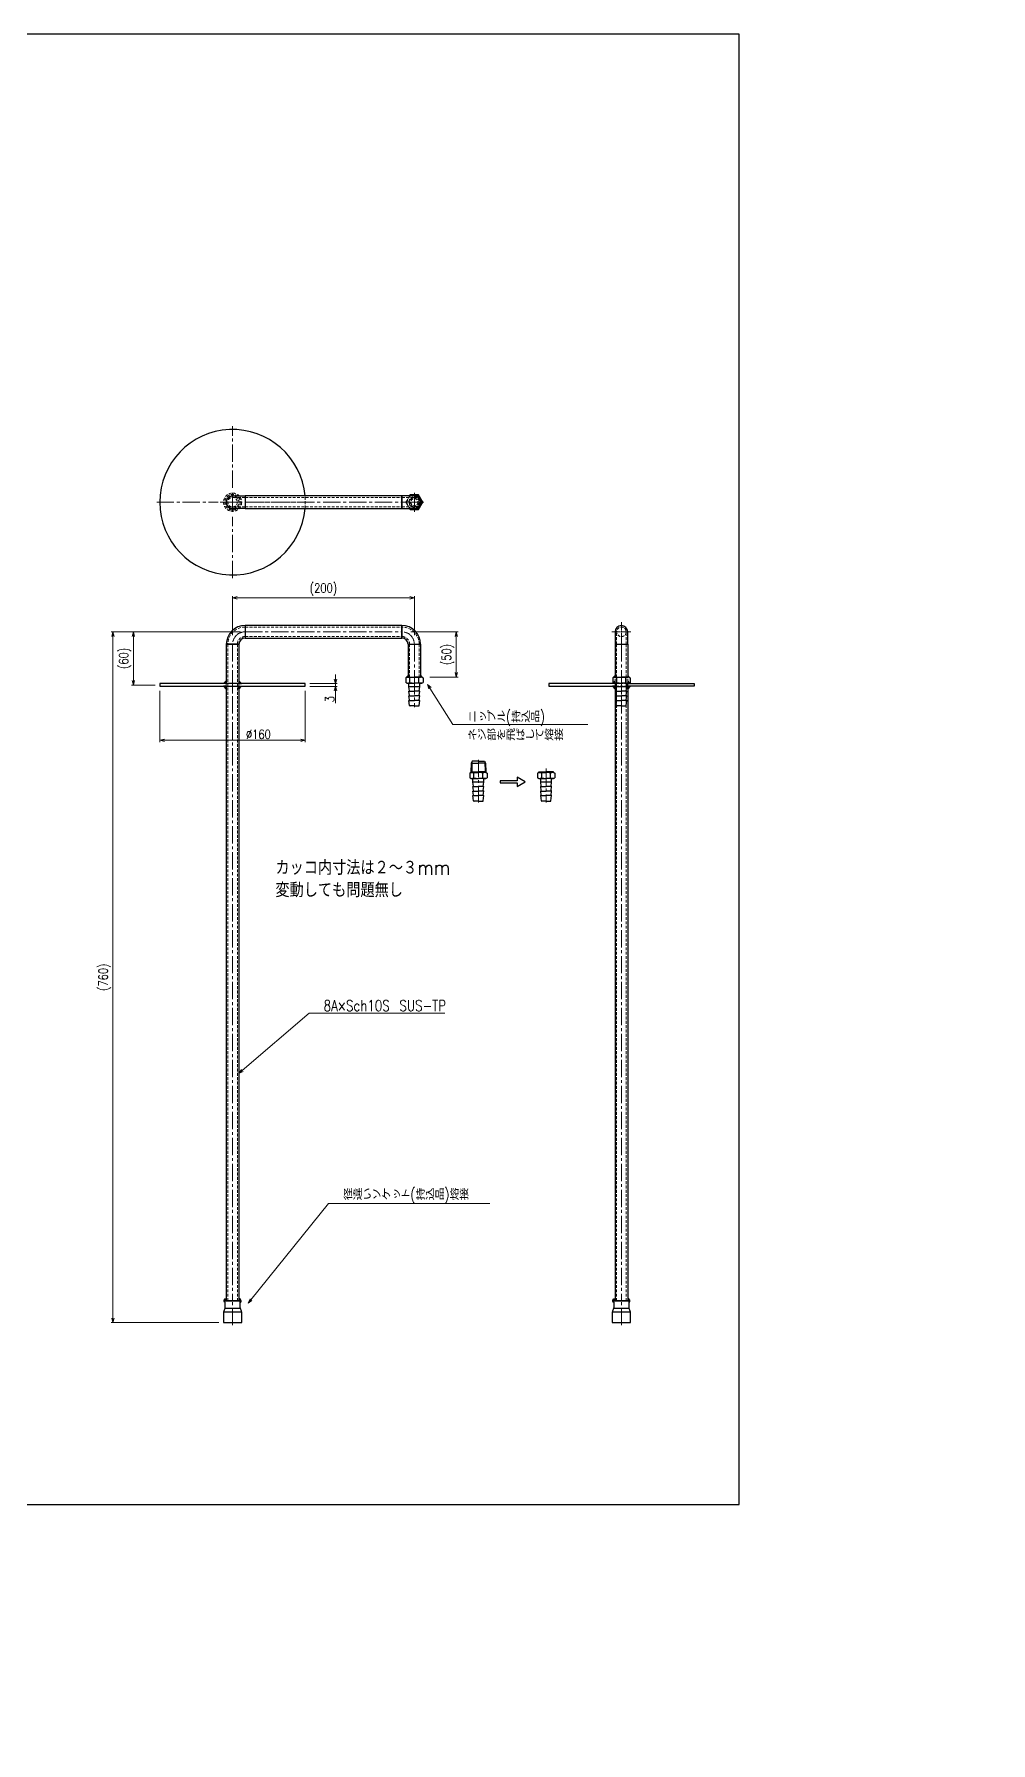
# Model space of a CAD drawing. Header units: millimetres. Extents: x 0 to 70370, y 0 to 11543.
# Drawn here: x 16986 to 18038, y 2203 to 4083 of the extents above; entities that cross this region are included whole.
import ezdxf
from ezdxf import colors
from ezdxf.entities.mleader import LeaderData, LeaderLine
from ezdxf.enums import TextEntityAlignment as Align
from ezdxf.math import Vec2, Vec3

# ---------------------------------------------------------------- set-up
doc = ezdxf.new("R2010")
doc.units = ezdxf.units.MM
doc.linetypes.add('CENTER2', pattern=[28.575, 19.05, -3.175, 3.175, -3.175])
doc.linetypes.add('HIDDEN2', pattern=[4.7625, 3.175, -1.5875])
for name, color, linetype, lineweight in [('01_外形線', 7, 'Continuous', 25), ('03_かくれ線', 6, 'HIDDEN2', 13), ('04_中心線', 1, 'CENTER2', 9), ('06_文字', 7, 'Continuous', 13), ('07_寸法線', 3, 'Continuous', 9)]:
    doc.layers.add(name, color=color, linetype=linetype, lineweight=lineweight)
doc.styles.add('KSS_TXT', font='txt.shx', dxfattribs={"bigfont": 'extfont2.shx'})
doc.styles.get("Standard").update_dxf_attribs({"font": 'arial.ttf'})
doc.styles.add('寸法用', font='simplex.shx', dxfattribs={"width": 0.8, "bigfont": '@extfont2.shx'})
doc.dimstyles.new('機械製図用', dxfattribs={"dimtxt": 3.5, "dimasz": 3.5, "dimexe": 2, "dimexo": 0, "dimgap": 1.2, "dimtad": 1, "dimdsep": 46, "dimtxsty": '寸法用', "dimblk": 'OPEN30', "dimcen": 0, "dimclrd": 256, "dimclre": 256, "dimclrt": 7, "dimazin": 2, "dimtm": 1e-09, "dimtfac": 0.75, "dimtmove": 0, "dimatfit": 3, "dimldrblk": 'OPEN30', "dimfxl": 1, "dimlwd": -1, "dimlwe": -1, "dimarcsym": 0})

# ---------------------------------------------------------------- blocks, each defined once
blk = doc.blocks.new('*U2155')
at = {"layer": '04_中心線', "color": 0, "linetype": 'CENTER2', "transparency": 16777216}
for p, q in [((-13.8, 0), (-1.38, 0)), ((0, 1.38), (0, 10.4)), ((1.38, 0), (10.4, 0)), ((0, -10.4), (0, -1.38))]:
    blk.add_line(p, q, dxfattribs=at)
at = {"layer": '04_中心線', "color": 0, "linetype": 'Continuous', "transparency": 16777216}
for p, q in [((-0.69, 0), (0.69, 0)), ((0, -0.69), (0, 0.69))]:
    blk.add_line(p, q, dxfattribs=at)
blk = doc.blocks.new('*U2156')
at = {"layer": '04_中心線', "color": 0, "linetype": 'CENTER2', "transparency": 16777216}
for p, q in [((-10.4, 0), (-1.38, 0)), ((0, 1.38), (0, 10.4)), ((1.38, 0), (13.8, 0)), ((0, -10.4), (0, -1.38))]:
    blk.add_line(p, q, dxfattribs=at)
at = {"layer": '04_中心線', "color": 0, "linetype": 'Continuous', "transparency": 16777216}
for p, q in [((-0.69, 0), (0.69, 0)), ((0, -0.69), (0, 0.69))]:
    blk.add_line(p, q, dxfattribs=at)
blk = doc.blocks.new('*U2157')
at = {"layer": '04_中心線', "color": 0, "linetype": 'CENTER2', "transparency": 16777216}
for p, q in [((-13.8, 0), (-1.38, 0)), ((0, 1.38), (0, 10.4)), ((1.38, 0), (10.4, 0)), ((0, -10.4), (0, -1.38))]:
    blk.add_line(p, q, dxfattribs=at)
at = {"layer": '04_中心線', "color": 0, "linetype": 'Continuous', "transparency": 16777216}
for p, q in [((-0.69, 0), (0.69, 0)), ((0, -0.69), (0, 0.69))]:
    blk.add_line(p, q, dxfattribs=at)
blk = doc.blocks.new('_Open30')
at = {"color": 0, "linetype": 'ByBlock', "lineweight": -2}
for p, q in [((-1, 0.27), (0, 0)), ((0, 0), (-1, -0.27)), ((0, 0), (-1, 0))]:
    blk.add_line(p, q, dxfattribs=at)
blk = doc.blocks.new('*D2159')
at = {"layer": '07_寸法線', "transparency": 16777216}
for p, q in [((17213, 3425.3), (17070.6, 3425.3)), ((17072.6, 3420.3), (17072.6, 2670.3)), ((17189.2, 2665.3), (17070.6, 2665.3))]:
    blk.add_line(p, q, dxfattribs=at)
at = {"layer": 'Defpoints', "color": 0, "transparency": 16777216}
for p in [(17218, 3425.3), (17072.6, 2665.3), (17194.2, 2665.3)]:
    blk.add_point(p, dxfattribs=at)
at = {"layer": '07_寸法線', "transparency": 16777216, "xscale": 5, "yscale": 5, "zscale": 5}
for p, rotation in [((17072.6, 3425.3), 90), ((17072.6, 2665.3), 270)]:
    blk.add_blockref('_Open30', p, dxfattribs=dict(at, rotation=rotation))
at = {"layer": '07_寸法線', "color": 7, "transparency": 16777216, "insert": (17063.5, 3045.3), "char_height": 10, "attachment_point": 5, "rotation": 90, "style": '寸法用'}
blk.add_mtext('(760)', dxfattribs=at)
blk = doc.blocks.new('*D2160')
at = {"layer": '07_寸法線', "transparency": 16777216}
for p, q in [((17204.2, 3421.5), (17204.2, 3464.7)), ((17399.2, 3462.7), (17209.2, 3462.7)), ((17404.2, 3421.5), (17404.2, 3464.7))]:
    blk.add_line(p, q, dxfattribs=at)
at = {"layer": 'Defpoints', "color": 0, "transparency": 16777216}
for p in [(17204.2, 3462.7), (17204.2, 3411.5), (17404.2, 3411.5)]:
    blk.add_point(p, dxfattribs=at)
at = {"layer": '07_寸法線', "transparency": 16777216, "xscale": 5, "yscale": 5, "zscale": 5, "rotation": 180}
blk.add_blockref('_Open30', (17204.2, 3462.7), dxfattribs=at)
at = {"layer": '07_寸法線', "transparency": 16777216, "xscale": 5, "yscale": 5, "zscale": 5}
blk.add_blockref('_Open30', (17404.2, 3462.7), dxfattribs=at)
at = {"layer": '07_寸法線', "color": 7, "transparency": 16777216, "insert": (17304.2, 3471.8), "char_height": 10, "attachment_point": 5, "style": '寸法用'}
blk.add_mtext('(200)', dxfattribs=at)
blk = doc.blocks.new('*D2161')
at = {"layer": '07_寸法線', "transparency": 16777216}
for p, q in [((17400.4, 3425.3), (17452.3, 3425.3)), ((17450.3, 3420.3), (17450.3, 3380.4)), ((17421.1, 3375.4), (17452.3, 3375.4))]:
    blk.add_line(p, q, dxfattribs=at)
at = {"layer": 'Defpoints', "color": 0, "transparency": 16777216}
for p in [(17390.4, 3425.3), (17411.1, 3375.4), (17450.3, 3375.4)]:
    blk.add_point(p, dxfattribs=at)
at = {"layer": '07_寸法線', "transparency": 16777216, "xscale": 5, "yscale": 5, "zscale": 5}
for p, rotation in [((17450.3, 3425.3), 90), ((17450.3, 3375.4), 270)]:
    blk.add_blockref('_Open30', p, dxfattribs=dict(at, rotation=rotation))
at = {"layer": '07_寸法線', "color": 7, "transparency": 16777216, "insert": (17441.2, 3400.3), "char_height": 10, "attachment_point": 5, "rotation": 90, "style": '寸法用'}
blk.add_mtext('(50)', dxfattribs=at)
blk = doc.blocks.new('*D2162')
at = {"layer": '07_寸法線', "transparency": 16777216}
for p, q in [((17199.2, 3425.3), (17093.1, 3425.3)), ((17095.1, 3420.3), (17095.1, 3371.8)), ((17119.2, 3366.8), (17093.1, 3366.8))]:
    blk.add_line(p, q, dxfattribs=at)
at = {"layer": 'Defpoints', "color": 0, "transparency": 16777216}
for p in [(17204.2, 3425.3), (17095.1, 3366.8), (17124.2, 3366.8)]:
    blk.add_point(p, dxfattribs=at)
at = {"layer": '07_寸法線', "transparency": 16777216, "xscale": 5, "yscale": 5, "zscale": 5}
for p, rotation in [((17095.1, 3425.3), 90), ((17095.1, 3366.8), 270)]:
    blk.add_blockref('_Open30', p, dxfattribs=dict(at, rotation=rotation))
at = {"layer": '07_寸法線', "color": 7, "transparency": 16777216, "insert": (17086, 3396.1), "char_height": 10, "attachment_point": 5, "rotation": 90, "style": '寸法用'}
blk.add_mtext('(60)', dxfattribs=at)
blk = doc.blocks.new('*U2158')
at = {"layer": '04_中心線', "color": 0, "linetype": 'CENTER2', "transparency": 16777216}
for p, q in [((0, 16), (0, 83.5)), ((-83.5, 0), (-16, 0)), ((16, 0), (83.5, 0)), ((0, -83.5), (0, -16))]:
    blk.add_line(p, q, dxfattribs=at)
at = {"layer": '04_中心線', "color": 0, "linetype": 'Continuous', "transparency": 16777216}
for p, q in [((-8, 0), (8, 0)), ((0, -8), (0, 8))]:
    blk.add_line(p, q, dxfattribs=at)
blk = doc.blocks.new('*D2163')
at = {"layer": '07_寸法線', "transparency": 16777216}
for p, q in [((17124.2, 3360.3), (17124.2, 3304)), ((17284.2, 3360.3), (17284.2, 3304)), ((17279.2, 3306), (17129.2, 3306))]:
    blk.add_line(p, q, dxfattribs=at)
at = {"layer": 'Defpoints', "color": 0, "transparency": 16777216}
for p in [(17124.2, 3365.3), (17284.2, 3365.3), (17124.2, 3306)]:
    blk.add_point(p, dxfattribs=at)
at = {"layer": '07_寸法線', "transparency": 16777216, "xscale": 5, "yscale": 5, "zscale": 5, "rotation": 180}
blk.add_blockref('_Open30', (17124.2, 3306), dxfattribs=at)
at = {"layer": '07_寸法線', "transparency": 16777216, "xscale": 5, "yscale": 5, "zscale": 5}
blk.add_blockref('_Open30', (17284.2, 3306), dxfattribs=at)
at = {"layer": '07_寸法線', "color": 7, "transparency": 16777216, "insert": (17232.6, 3312.5), "char_height": 10, "attachment_point": 5, "style": '寸法用'}
blk.add_mtext('%%C160', dxfattribs=at)
blk = doc.blocks.new('*D2164')
at = {"layer": '07_寸法線', "transparency": 16777216}
for p, q in [((17289.2, 3368.3), (17319.4, 3368.3)), ((17289.2, 3365.3), (17319.4, 3365.3)), ((17317.4, 3373.3), (17317.4, 3378.3)), ((17317.4, 3368.3), (17317.4, 3365.3)), ((17317.4, 3360.3), (17317.4, 3347))]:
    blk.add_line(p, q, dxfattribs=at)
at = {"layer": 'Defpoints', "color": 0, "transparency": 16777216}
for p in [(17284.2, 3368.3), (17284.2, 3365.3), (17317.4, 3365.3)]:
    blk.add_point(p, dxfattribs=at)
at = {"layer": '07_寸法線', "transparency": 16777216, "xscale": 5, "yscale": 5, "zscale": 5}
for p, rotation in [((17317.4, 3368.3), 270), ((17317.4, 3365.3), 90)]:
    blk.add_blockref('_Open30', p, dxfattribs=dict(at, rotation=rotation))
at = {"layer": '07_寸法線', "color": 7, "transparency": 16777216, "insert": (17310.9, 3351.2), "char_height": 10, "attachment_point": 5, "rotation": 90, "style": '寸法用'}
blk.add_mtext('3', dxfattribs=at)
blk = doc.blocks.new('AM_BALLOON1')
at = {"transparency": 16777216}
blk.add_circle((0, 0), 5, dxfattribs=at)
blk.add_attdef('B_NUMBER', text='', height=3, dxfattribs=at).set_placement((0, 0), align=Align.MIDDLE_CENTER)
blk = doc.blocks.new('_OPEN')
at = {"color": 0, "linetype": 'ByBlock'}
for p, q in [((-1, 0.17), (0, 0)), ((0, 0), (-1, -0.17)), ((0, 0), (-1, 0))]:
    blk.add_line(p, q, dxfattribs=at)

msp = doc.modelspace()

# ---------------------------------------------------------------- hatches: boundary and pattern name
at = {"layer": '01_外形線'}
h = msp.add_hatch(color=256, dxfattribs=at)
h.dxf.hatch_style = 1
h.paths.add_polyline_path([(17194.305, 3368.35), (17197.305, 3368.35), (17197.305, 3371.35)])
h = msp.add_hatch(color=256, dxfattribs=at)
h.dxf.hatch_style = 1
h.paths.add_polyline_path([(17197.305, 3362.35), (17197.305, 3365.35), (17194.305, 3365.35)])
h = msp.add_hatch(color=256, dxfattribs=at)
h.dxf.hatch_style = 1
h.paths.add_polyline_path([(17211.105, 3371.35), (17211.105, 3368.35), (17214.105, 3368.35)])
h = msp.add_hatch(color=256, dxfattribs=at)
h.dxf.hatch_style = 1
h.paths.add_polyline_path([(17214.105, 3365.35), (17211.105, 3365.35), (17211.105, 3362.35)])
h = msp.add_hatch(color=256, dxfattribs=at)
h.dxf.hatch_style = 1
h.paths.add_polyline_path([(17397.305, 3375.35), (17396.981, 3375.35, 0.00790791), (17396.853, 3375.35), (17395.955, 3375.35), (17394.887, 3374.734, -0.28815898), (17397.305, 3377.842)])
h = msp.add_hatch(color=256, dxfattribs=at)
h.dxf.hatch_style = 1
h.paths.add_polyline_path([(17411.105, 3375.35), (17411.428, 3375.35, -0.00790791), (17411.557, 3375.35), (17412.455, 3375.35), (17413.522, 3374.734, 0.28815898), (17411.105, 3377.842)])
h = msp.add_hatch(color=256, dxfattribs=at)
h.dxf.hatch_style = 1
h.paths.add_polyline_path([(17622.971, 3369.265), (17623.702, 3368.844), (17624.6, 3368.844, 0.00790791), (17624.729, 3368.844), (17625.049, 3368.845), (17625.05, 3368.344), (17622.05, 3368.342)])
h = msp.add_hatch(color=256, dxfattribs=at)
h.dxf.hatch_style = 1
h.paths.add_polyline_path([(17625.054, 3362.344), (17625.052, 3365.344), (17622.052, 3365.342)])
h = msp.add_hatch(color=256, dxfattribs=at)
h.dxf.hatch_style = 1
h.paths.add_polyline_path([(17625.047, 3375.35), (17624.723, 3375.35, 0.00790791), (17624.595, 3375.35), (17623.697, 3375.35), (17622.629, 3374.733, -0.28815898), (17625.047, 3377.842)])
h = msp.add_hatch(color=256, dxfattribs=at)
h.dxf.hatch_style = 1
h.paths.add_polyline_path([(17638.847, 3375.35), (17639.17, 3375.35, -0.00790791), (17639.299, 3375.35), (17640.197, 3375.35), (17641.264, 3374.733, 0.28815898), (17638.847, 3377.842)])
h = msp.add_hatch(color=256, dxfattribs=at)
h.dxf.hatch_style = 1
h.paths.add_polyline_path([(17640.931, 3369.272), (17640.2, 3368.85), (17639.302, 3368.85, -0.00790791), (17639.173, 3368.85), (17638.853, 3368.85), (17638.853, 3368.35), (17641.853, 3368.35)])
h = msp.add_hatch(color=256, dxfattribs=at)
h.dxf.hatch_style = 1
h.paths.add_polyline_path([(17641.853, 3365.35), (17638.853, 3365.35), (17638.853, 3362.35)])
h = msp.add_hatch(color=256, dxfattribs=at)
h.dxf.hatch_style = 1
h.paths.add_polyline_path([(17197.305, 2689.35), (17197.305, 2691.85, 0.41421356), (17194.805, 2689.35)])
h = msp.add_hatch(color=256, dxfattribs=at)
h.dxf.hatch_style = 1
h.paths.add_polyline_path([(17211.105, 2689.35), (17213.605, 2689.35, 0.41421356), (17211.105, 2691.85)])
h = msp.add_hatch(color=256, dxfattribs=at)
h.dxf.hatch_style = 1
h.paths.add_polyline_path([(17623.453, 2689.35), (17625.053, 2689.35), (17625.053, 2691.85, 0.70156212), (17623.453, 2687.429)])
h = msp.add_hatch(color=256, dxfattribs=at)
h.dxf.hatch_style = 1
h.paths.add_polyline_path([(17638.853, 2691.85), (17638.853, 2689.35), (17640.453, 2689.35), (17640.453, 2687.429, 0.70156212)])
at = {"layer": '03_かくれ線'}
h = msp.add_hatch(color=256, dxfattribs=at)
h.dxf.hatch_style = 1
h.paths.add_polyline_path([(17624.048, 3370.344), (17625.048, 3370.344), (17625.049, 3368.862, -0.01975091), (17624.729, 3368.844), (17624.6, 3368.844, -0.08275059), (17623.286, 3369.084), (17622.971, 3369.265)])
h = msp.add_hatch(color=256, dxfattribs=at)
h.dxf.hatch_style = 1
h.paths.add_polyline_path([(17625.047, 3371.344), (17625.048, 3370.344), (17624.048, 3370.344)])
h = msp.add_hatch(color=256, dxfattribs=at)
h.dxf.hatch_style = 1
h.paths.add_polyline_path([(17638.853, 3371.35), (17638.853, 3370.35), (17639.853, 3370.35)])
h = msp.add_hatch(color=256, dxfattribs=at)
h.dxf.hatch_style = 1
h.paths.add_polyline_path([(17639.853, 3370.35), (17638.853, 3370.35), (17638.853, 3368.868, 0.01975091), (17639.173, 3368.85), (17639.302, 3368.85, 0.08275059), (17640.616, 3369.09), (17640.931, 3369.272)])

# ---------------------------------------------------------------- linework, layer by layer
at = {"layer": '01_外形線'}
for p, q in [((17398.951, 3574.788), (17399.586, 3575.888)), ((17408.823, 3575.888), (17399.586, 3575.888)), ((17413.442, 3567.888), (17408.823, 3575.888)), ((17398.951, 3560.988), (17399.586, 3559.888)), ((17399.586, 3559.888), (17408.823, 3559.888)), ((17408.823, 3559.888), (17413.442, 3567.888)), ((17218.005, 3432.25), (17218.005, 3418.45)), ((17390.405, 3432.25), (17390.405, 3418.45)), ((17211.105, 3411.55), (17197.305, 3411.55)), ((17197.305, 3411.55), (17197.305, 3368.35)), ((17197.305, 3411.55), (17211.105, 3411.55)), ((17211.105, 3411.55), (17211.105, 3368.35)), ((17397.305, 3411.55), (17411.105, 3411.55)), ((17397.305, 3411.55), (17397.305, 3375.35)), ((17397.305, 3411.55), (17411.105, 3411.55)), ((17411.105, 3411.55), (17411.105, 3375.35)), ((17625.053, 3411.55), (17625.053, 3375.35)), ((17625.053, 3411.55), (17638.853, 3411.55)), ((17638.853, 3411.55), (17638.853, 3375.35)), ((17197.305, 3365.35), (17197.305, 2689.35)), ((17211.105, 3365.35), (17211.105, 2689.35)), ((17395.955, 3375.35), (17394.622, 3374.581)), ((17394.622, 3374.581), (17394.622, 3369.62)), ((17395.955, 3368.85), (17394.622, 3369.62)), ((17395.955, 3375.35), (17404.205, 3375.35)), ((17395.955, 3368.85), (17397.705, 3368.85)), ((17397.305, 3375.35), (17411.105, 3375.35)), ((17397.455, 3375.35), (17404.205, 3375.35)), ((17397.705, 3368.85), (17404.205, 3368.85)), ((17398.205, 3364.85), (17398.205, 3368.35)), ((17410.205, 3364.85), (17398.205, 3364.85)), ((17398.869, 3360.424), (17398.205, 3364.85)), ((17399.297, 3369.62), (17399.297, 3374.581)), ((17412.455, 3375.35), (17404.205, 3375.35)), ((17410.705, 3368.85), (17404.205, 3368.85)), ((17409.112, 3369.62), (17409.112, 3374.581)), ((17409.541, 3360.424), (17410.205, 3364.85)), ((17410.205, 3364.85), (17410.205, 3368.35)), ((17412.455, 3368.85), (17410.705, 3368.85)), ((17412.455, 3375.35), (17413.788, 3374.581)), ((17412.455, 3368.85), (17413.788, 3369.62)), ((17413.788, 3374.581), (17413.788, 3369.62)), ((17625.95, 3368.35), (17551.953, 3368.35)), ((17551.953, 3368.35), (17551.953, 3365.35)), ((17551.953, 3365.35), (17625.95, 3365.35)), ((17623.7, 3375.35), (17622.367, 3374.58)), ((17622.367, 3374.58), (17622.367, 3369.619)), ((17623.7, 3368.85), (17622.367, 3369.619)), ((17623.7, 3375.35), (17631.95, 3375.35)), ((17623.7, 3368.85), (17625.45, 3368.85)), ((17625.053, 3375.35), (17638.853, 3375.35)), ((17625.053, 3365.35), (17625.053, 2689.35)), ((17625.2, 3375.35), (17631.95, 3375.35)), ((17625.45, 3368.85), (17631.95, 3368.85)), ((17625.95, 3364.85), (17625.95, 3368.35)), ((17637.95, 3364.85), (17625.95, 3364.85)), ((17626.614, 3360.424), (17625.95, 3364.85)), ((17627.042, 3369.619), (17627.042, 3374.58)), ((17640.2, 3375.35), (17631.95, 3375.35)), ((17638.45, 3368.85), (17631.95, 3368.85)), ((17636.857, 3369.619), (17636.857, 3374.58)), ((17637.286, 3360.424), (17637.95, 3364.85)), ((17637.95, 3368.35), (17711.953, 3368.35)), ((17637.95, 3364.85), (17637.95, 3368.35)), ((17711.953, 3365.35), (17637.95, 3365.35)), ((17640.2, 3368.85), (17638.45, 3368.85)), ((17638.853, 3365.35), (17638.853, 2689.35)), ((17640.2, 3375.35), (17641.533, 3374.58)), ((17640.2, 3368.85), (17641.533, 3369.619)), ((17641.533, 3374.58), (17641.533, 3369.619)), ((17711.953, 3368.35), (17711.953, 3365.35)), ((17398.869, 3355.424), (17398.205, 3359.85)), ((17398.205, 3359.85), (17398.374, 3359.85)), ((17398.205, 3359.85), (17404.205, 3359.85)), ((17398.205, 3354.85), (17398.418, 3354.85)), ((17398.869, 3350.424), (17398.205, 3354.85)), ((17398.205, 3354.85), (17398.374, 3354.85)), ((17398.205, 3354.85), (17404.205, 3354.85)), ((17398.205, 3349.85), (17398.418, 3349.85)), ((17398.9, 3344.288), (17398.205, 3349.85)), ((17398.205, 3349.85), (17398.374, 3349.85)), ((17398.205, 3349.85), (17404.205, 3349.85)), ((17410.205, 3359.85), (17404.205, 3359.85)), ((17410.205, 3354.85), (17404.205, 3354.85)), ((17410.205, 3349.85), (17404.205, 3349.85)), ((17409.509, 3344.288), (17410.205, 3349.85)), ((17409.541, 3355.424), (17410.205, 3359.85)), ((17409.541, 3350.424), (17410.205, 3354.85)), ((17410.205, 3354.85), (17409.991, 3354.85)), ((17410.205, 3349.85), (17409.991, 3349.85)), ((17410.205, 3359.85), (17410.035, 3359.85)), ((17410.205, 3354.85), (17410.035, 3354.85)), ((17410.205, 3349.85), (17410.035, 3349.85)), ((17626.614, 3355.424), (17625.95, 3359.85)), ((17625.95, 3359.85), (17626.119, 3359.85)), ((17625.95, 3359.85), (17631.95, 3359.85)), ((17625.95, 3354.85), (17626.163, 3354.85)), ((17626.614, 3350.424), (17625.95, 3354.85)), ((17625.95, 3354.85), (17626.119, 3354.85)), ((17625.95, 3354.85), (17631.95, 3354.85)), ((17625.95, 3349.85), (17626.163, 3349.85)), ((17626.645, 3344.288), (17625.95, 3349.85)), ((17625.95, 3349.85), (17626.119, 3349.85)), ((17625.95, 3349.85), (17631.95, 3349.85)), ((17637.95, 3359.85), (17631.95, 3359.85)), ((17637.95, 3354.85), (17631.95, 3354.85)), ((17637.95, 3349.85), (17631.95, 3349.85)), ((17637.255, 3344.288), (17637.95, 3349.85)), ((17637.286, 3355.424), (17637.95, 3359.85)), ((17637.286, 3350.424), (17637.95, 3354.85)), ((17637.95, 3354.85), (17637.736, 3354.85)), ((17637.95, 3349.85), (17637.736, 3349.85)), ((17637.95, 3359.85), (17637.78, 3359.85)), ((17637.95, 3354.85), (17637.78, 3354.85)), ((17637.95, 3349.85), (17637.78, 3349.85)), ((17404.205, 3343.85), (17399.396, 3343.85)), ((17404.205, 3343.85), (17409.013, 3343.85)), ((17631.95, 3343.85), (17627.141, 3343.85)), ((17631.95, 3343.85), (17636.758, 3343.85)), ((17466.663, 3280.973), (17466.369, 3271.064)), ((17466.369, 3270.562), (17467.237, 3271.429)), ((17466.369, 3270.562), (17466.369, 3271.064)), ((17466.381, 3271.429), (17474.619, 3271.429)), ((17467.869, 3283.062), (17466.663, 3280.973)), ((17466.663, 3280.973), (17474.619, 3280.973)), ((17467.569, 3282.541), (17467.237, 3271.429)), ((17474.619, 3283.062), (17467.869, 3283.062)), ((17474.619, 3283.062), (17481.369, 3283.062)), ((17482.575, 3280.973), (17474.619, 3280.973)), ((17482.858, 3271.429), (17474.619, 3271.429)), ((17481.369, 3283.062), (17482.575, 3280.973)), ((17481.67, 3282.541), (17482.002, 3271.429)), ((17482.869, 3270.562), (17482.002, 3271.429)), ((17482.575, 3280.973), (17482.869, 3271.064)), ((17482.869, 3270.562), (17482.869, 3271.064)), ((17540.94, 3270.562), (17541.807, 3271.429)), ((17540.94, 3270.562), (17540.94, 3271.429)), ((17540.951, 3271.429), (17549.19, 3271.429)), ((17557.428, 3271.429), (17549.19, 3271.429)), ((17557.44, 3270.562), (17556.572, 3271.429)), ((17557.44, 3270.562), (17557.44, 3271.429)), ((17466.369, 3270.562), (17465.036, 3269.792)), ((17465.036, 3269.792), (17465.036, 3264.831)), ((17466.369, 3264.062), (17465.036, 3264.831)), ((17466.369, 3270.562), (17474.619, 3270.562)), ((17466.369, 3264.062), (17468.119, 3264.062)), ((17467.869, 3270.562), (17474.619, 3270.562)), ((17468.119, 3264.062), (17474.619, 3264.062)), ((17468.619, 3260.062), (17468.619, 3263.562)), ((17480.619, 3260.062), (17468.619, 3260.062)), ((17469.283, 3255.636), (17468.619, 3260.062)), ((17469.283, 3250.636), (17468.619, 3255.062)), ((17468.619, 3255.062), (17468.789, 3255.062)), ((17468.619, 3255.062), (17474.619, 3255.062)), ((17469.712, 3264.831), (17469.712, 3269.792)), ((17482.869, 3270.562), (17474.619, 3270.562)), ((17481.119, 3264.062), (17474.619, 3264.062)), ((17480.619, 3255.062), (17474.619, 3255.062)), ((17479.527, 3264.831), (17479.527, 3269.792)), ((17479.956, 3255.636), (17480.619, 3260.062)), ((17479.956, 3250.636), (17480.619, 3255.062)), ((17480.619, 3255.062), (17480.45, 3255.062)), ((17480.619, 3260.062), (17480.619, 3263.562)), ((17482.869, 3264.062), (17481.119, 3264.062)), ((17482.869, 3270.562), (17484.202, 3269.792)), ((17482.869, 3264.062), (17484.202, 3264.831)), ((17484.202, 3269.792), (17484.202, 3264.831)), ((17540.94, 3270.562), (17539.607, 3269.792)), ((17539.607, 3269.792), (17539.607, 3264.831)), ((17540.94, 3264.062), (17539.607, 3264.831)), ((17540.94, 3270.562), (17549.19, 3270.562)), ((17540.94, 3264.062), (17542.69, 3264.062)), ((17542.44, 3270.562), (17549.19, 3270.562)), ((17542.69, 3264.062), (17549.19, 3264.062)), ((17543.19, 3260.062), (17543.19, 3263.562)), ((17555.19, 3260.062), (17543.19, 3260.062)), ((17543.853, 3255.636), (17543.19, 3260.062)), ((17543.853, 3250.636), (17543.19, 3255.062)), ((17543.19, 3255.062), (17543.359, 3255.062)), ((17543.19, 3255.062), (17549.19, 3255.062)), ((17544.282, 3264.831), (17544.282, 3269.792)), ((17557.44, 3270.562), (17549.19, 3270.562)), ((17555.69, 3264.062), (17549.19, 3264.062)), ((17555.19, 3255.062), (17549.19, 3255.062)), ((17554.097, 3264.831), (17554.097, 3269.792)), ((17554.526, 3255.636), (17555.19, 3260.062)), ((17554.526, 3250.636), (17555.19, 3255.062)), ((17555.19, 3255.062), (17555.02, 3255.062)), ((17555.19, 3260.062), (17555.19, 3263.562)), ((17557.44, 3264.062), (17555.69, 3264.062)), ((17557.44, 3270.562), (17558.772, 3269.792)), ((17557.44, 3264.062), (17558.772, 3264.831)), ((17558.772, 3269.792), (17558.772, 3264.831)), ((17468.619, 3250.062), (17468.833, 3250.062)), ((17469.283, 3245.636), (17468.619, 3250.062)), ((17468.619, 3250.062), (17468.789, 3250.062)), ((17468.619, 3250.062), (17474.619, 3250.062)), ((17468.619, 3245.062), (17468.833, 3245.062)), ((17469.315, 3239.5), (17468.619, 3245.062)), ((17468.619, 3245.062), (17468.789, 3245.062)), ((17468.619, 3245.062), (17474.619, 3245.062)), ((17474.619, 3239.062), (17469.811, 3239.062)), ((17480.619, 3250.062), (17474.619, 3250.062)), ((17480.619, 3245.062), (17474.619, 3245.062)), ((17474.619, 3239.062), (17479.428, 3239.062)), ((17479.924, 3239.5), (17480.619, 3245.062)), ((17479.956, 3245.636), (17480.619, 3250.062)), ((17480.619, 3250.062), (17480.406, 3250.062)), ((17480.619, 3245.062), (17480.406, 3245.062)), ((17480.619, 3250.062), (17480.45, 3250.062)), ((17480.619, 3245.062), (17480.45, 3245.062)), ((17543.19, 3250.062), (17543.403, 3250.062)), ((17543.853, 3245.636), (17543.19, 3250.062)), ((17543.19, 3250.062), (17543.359, 3250.062)), ((17543.19, 3250.062), (17549.19, 3250.062)), ((17543.19, 3245.062), (17543.403, 3245.062)), ((17543.885, 3239.5), (17543.19, 3245.062)), ((17543.19, 3245.062), (17543.359, 3245.062)), ((17543.19, 3245.062), (17549.19, 3245.062)), ((17549.19, 3239.062), (17544.381, 3239.062)), ((17555.19, 3250.062), (17549.19, 3250.062)), ((17555.19, 3245.062), (17549.19, 3245.062)), ((17549.19, 3239.062), (17553.998, 3239.062)), ((17554.494, 3239.5), (17555.19, 3245.062)), ((17554.526, 3245.636), (17555.19, 3250.062)), ((17555.19, 3250.062), (17554.976, 3250.062)), ((17555.19, 3245.062), (17554.976, 3245.062)), ((17555.19, 3250.062), (17555.02, 3250.062)), ((17555.19, 3245.062), (17555.02, 3245.062)), ((17197.305, 2689.35), (17211.105, 2689.35)), ((17625.053, 2689.35), (17638.853, 2689.35)), ((17195.205, 2677.35), (17213.205, 2677.35)), ((17196.555, 2681.35), (17211.855, 2681.35)), ((17622.953, 2677.35), (17640.953, 2677.35)), ((17624.303, 2681.35), (17639.603, 2681.35))]:
    msp.add_line(p, q, dxfattribs=at)
for points in [[(17204.205, 3574.788), (17218.005, 3574.788), (17218.005, 3560.988), (17204.205, 3560.988, -1), (17204.205, 3574.788)], [(17404.205, 3574.788), (17390.405, 3574.788), (17390.405, 3560.988), (17404.205, 3560.988, 1), (17404.205, 3574.788)], [(17625.053, 3425.35), (17625.053, 3411.55), (17638.853, 3411.55), (17638.853, 3425.35, 1), (17625.053, 3425.35)]]:
    msp.add_lwpolyline(points, format="xyb", dxfattribs=at)
for points in [[(17218.005, 3560.988), (17390.405, 3560.988), (17390.405, 3574.788), (17218.005, 3574.788)], [(17218.005, 3418.45), (17390.405, 3418.45), (17390.405, 3432.25), (17218.005, 3432.25)], [(17124.205, 3368.35), (17124.205, 3365.35), (17284.205, 3365.35), (17284.205, 3368.35)], [(17526.083, 3260.263), (17517.333, 3265.263), (17517.333, 3261.513), (17498.583, 3261.513), (17498.583, 3259.013), (17517.333, 3259.013), (17517.333, 3255.263)]]:
    msp.add_lwpolyline(points, close=True, dxfattribs=at)
for points in [[(17197.305, 3371.35), (17197.305, 3368.35), (17194.305, 3368.35), (17197.305, 3371.35)], [(17197.305, 3362.35), (17197.305, 3365.35), (17194.305, 3365.35), (17197.305, 3362.35)], [(17211.105, 3371.35), (17211.105, 3368.35), (17214.105, 3368.35), (17211.105, 3371.35)], [(17211.105, 3362.35), (17211.105, 3365.35), (17214.105, 3365.35), (17211.105, 3362.35)], [(17625.049, 3368.845), (17625.05, 3368.344), (17622.05, 3368.342), (17622.971, 3369.265), (17623.702, 3368.844), (17625.049, 3368.845)], [(17625.054, 3362.344), (17625.052, 3365.344), (17622.052, 3365.342), (17625.054, 3362.344)], [(17638.853, 3368.85), (17638.853, 3368.35), (17641.853, 3368.35), (17640.931, 3369.272), (17640.2, 3368.85), (17638.853, 3368.85)], [(17638.853, 3362.35), (17638.853, 3365.35), (17641.853, 3365.35), (17638.853, 3362.35)]]:
    msp.add_lwpolyline(points, dxfattribs=at)
for points in [[(17194.205, 2676.806), (17194.205, 2665.35), (17214.205, 2665.35), (17214.205, 2676.806, 0.08993396), (17214.014, 2677.859), (17212.896, 2680.84, -0.08993396), (17212.705, 2681.894), (17212.705, 2689.35), (17195.705, 2689.35), (17195.705, 2681.894, -0.08993396), (17195.514, 2680.84), (17194.396, 2677.859, 0.08993396)], [(17197.305, 2691.85), (17197.305, 2689.35), (17195.705, 2689.35), (17195.705, 2687.429, -0.70156212)], [(17211.105, 2691.85), (17211.105, 2689.35), (17212.705, 2689.35), (17212.705, 2687.429, 0.70156212)], [(17621.953, 2676.806), (17621.953, 2665.35), (17641.953, 2665.35), (17641.953, 2676.806, 0.08993396), (17641.762, 2677.859), (17640.644, 2680.84, -0.08993396), (17640.453, 2681.894), (17640.453, 2689.35), (17623.453, 2689.35), (17623.453, 2681.894, -0.08993396), (17623.262, 2680.84), (17622.144, 2677.859, 0.08993396)], [(17625.053, 2691.85), (17625.053, 2689.35), (17623.453, 2689.35), (17623.453, 2687.429, -0.70156212)], [(17638.853, 2691.85), (17638.853, 2689.35), (17640.453, 2689.35), (17640.453, 2687.429, 0.70156212)]]:
    msp.add_lwpolyline(points, format="xyb", close=True, dxfattribs=at)
for centre, radius, start, end in [((17204.205, 3567.888), 80, 4.947909, 355.052091), ((17204.205, 3567.888), 7, 80.303679, 279.696321), ((17404.205, 3567.888), 8, 239.598452, 120.401548), ((17218.005, 3411.55), 20.7, 90, 180), ((17390.405, 3411.55), 20.7, 0, 90), ((17218.005, 3411.55), 6.9, 90, 180), ((17390.405, 3411.55), 6.9, 0, 90), ((17396.917, 3371.287), 4.064, 54.14728, 109.828088), ((17396.917, 3372.914), 4.064, 250.171912, 305.85272), ((17397.705, 3368.35), 0.5, 0, 90), ((17404.205, 3359.312), 16.038, 72.182234, 107.817766), ((17404.205, 3384.883), 16.032, 252.17579, 287.82421), ((17411.493, 3371.287), 4.064, 70.171912, 125.85272), ((17411.493, 3372.914), 4.064, 234.14728, 289.828088), ((17410.705, 3368.35), 0.5, 90, 180), ((17624.662, 3371.286), 4.064, 54.14728, 109.828088), ((17624.662, 3372.914), 4.064, 250.171912, 305.85272), ((17625.45, 3368.35), 0.5, 0, 90), ((17631.95, 3359.312), 16.038, 72.182234, 107.817766), ((17631.95, 3384.882), 16.032, 252.17579, 287.82421), ((17639.238, 3371.286), 4.064, 70.171912, 125.85272), ((17639.238, 3372.914), 4.064, 234.14728, 289.828088), ((17638.45, 3368.35), 0.5, 90, 180), ((17398.374, 3360.35), 0.5, 270, 8.530766), ((17398.374, 3355.35), 0.5, 270, 8.530766), ((17398.374, 3350.35), 0.5, 270, 8.530766), ((17410.035, 3360.35), 0.5, 171.469234, 270), ((17410.035, 3355.35), 0.5, 171.469234, 270), ((17410.035, 3350.35), 0.5, 171.469234, 270), ((17626.119, 3360.35), 0.5, 270, 8.530766), ((17626.119, 3355.35), 0.5, 270, 8.530766), ((17626.119, 3350.35), 0.5, 270, 8.530766), ((17637.78, 3360.35), 0.5, 171.469234, 270), ((17637.78, 3355.35), 0.5, 171.469234, 270), ((17637.78, 3350.35), 0.5, 171.469234, 270), ((17399.396, 3344.35), 0.5, 187.125016, 270), ((17409.013, 3344.35), 0.5, 270, 352.874984), ((17627.141, 3344.35), 0.5, 187.125016, 270), ((17636.758, 3344.35), 0.5, 270, 352.874984), ((17467.331, 3266.498), 4.064, 54.14728, 109.828088), ((17467.331, 3268.125), 4.064, 250.171912, 305.85272), ((17468.119, 3263.562), 0.5, 0, 90), ((17468.789, 3255.562), 0.5, 270, 8.530766), ((17474.619, 3254.524), 16.038, 72.182234, 107.817766), ((17474.619, 3280.094), 16.032, 252.17579, 287.82421), ((17481.907, 3266.498), 4.064, 70.171912, 125.85272), ((17481.907, 3268.125), 4.064, 234.14728, 289.828088), ((17480.45, 3255.562), 0.5, 171.469234, 270), ((17481.119, 3263.562), 0.5, 90, 180), ((17541.902, 3266.498), 4.064, 54.14728, 109.828088), ((17541.902, 3268.125), 4.064, 250.171912, 305.85272), ((17542.69, 3263.562), 0.5, 0, 90), ((17543.359, 3255.562), 0.5, 270, 8.530766), ((17549.19, 3254.524), 16.038, 72.182234, 107.817766), ((17549.19, 3280.094), 16.032, 252.17579, 287.82421), ((17556.477, 3266.498), 4.064, 70.171912, 125.85272), ((17556.477, 3268.125), 4.064, 234.14728, 289.828088), ((17555.02, 3255.562), 0.5, 171.469234, 270), ((17555.69, 3263.562), 0.5, 90, 180), ((17468.789, 3250.562), 0.5, 270, 8.530766), ((17468.789, 3245.562), 0.5, 270, 8.530766), ((17469.811, 3239.562), 0.5, 187.125016, 270), ((17479.428, 3239.562), 0.5, 270, 352.874984), ((17480.45, 3250.562), 0.5, 171.469234, 270), ((17480.45, 3245.562), 0.5, 171.469234, 270), ((17543.359, 3250.562), 0.5, 270, 8.530766), ((17543.359, 3245.562), 0.5, 270, 8.530766), ((17544.381, 3239.562), 0.5, 187.125016, 270), ((17553.998, 3239.562), 0.5, 270, 352.874984), ((17555.02, 3250.562), 0.5, 171.469234, 270), ((17555.02, 3245.562), 0.5, 171.469234, 270)]:
    msp.add_arc(centre, radius, start, end, dxfattribs=at)
at = {"layer": '03_かくれ線'}
for p, q in [((17218.005, 3573.138), (17204.205, 3573.138)), ((17218.005, 3573.138), (17390.405, 3573.138)), ((17390.405, 3573.138), (17404.205, 3573.138)), ((17398.951, 3574.788), (17394.967, 3567.888)), ((17218.005, 3562.638), (17204.205, 3562.638)), ((17218.005, 3562.638), (17390.405, 3562.638)), ((17390.405, 3562.638), (17404.205, 3562.638)), ((17398.951, 3560.988), (17394.967, 3567.888)), ((17218.005, 3430.6), (17390.405, 3430.6)), ((17626.703, 3411.55), (17626.703, 3425.35)), ((17637.203, 3411.55), (17637.203, 3425.35)), ((17198.955, 3411.55), (17198.955, 2689.35)), ((17209.455, 3411.55), (17209.455, 2689.35)), ((17218.005, 3420.1), (17390.405, 3420.1)), ((17398.955, 3411.55), (17398.955, 3375.35)), ((17409.455, 3411.55), (17409.455, 3375.35)), ((17625.053, 3411.55), (17625.053, 3365.35)), ((17625.053, 3411.55), (17638.853, 3411.55)), ((17626.703, 3411.55), (17626.703, 2689.35)), ((17626.703, 3411.55), (17626.703, 3375.35)), ((17637.203, 3411.55), (17637.203, 2689.35)), ((17637.203, 3411.55), (17637.203, 3375.35)), ((17638.853, 3411.55), (17638.853, 3365.35)), ((17197.205, 3368.35), (17197.205, 3365.35)), ((17197.305, 3368.35), (17197.305, 3365.35)), ((17211.105, 3368.35), (17211.105, 3365.35)), ((17211.205, 3368.35), (17211.205, 3365.35)), ((17624.953, 3368.35), (17624.953, 3365.35)), ((17625.95, 3368.35), (17637.95, 3368.35)), ((17625.95, 3365.35), (17637.95, 3365.35)), ((17638.953, 3368.35), (17638.953, 3365.35))]:
    msp.add_line(p, q, dxfattribs=at)
for points in [[(17622.971, 3369.265), (17623.702, 3368.844), (17625.049, 3368.845), (17625.047, 3371.344), (17622.971, 3369.265)], [(17640.931, 3369.272), (17640.2, 3368.85), (17638.853, 3368.85), (17638.853, 3371.35), (17640.931, 3369.272)]]:
    msp.add_lwpolyline(points, dxfattribs=at)
for centre, radius in [((17204.205, 3567.888), 10), ((17204.205, 3567.888), 8.5), ((17204.205, 3567.888), 5.25), ((17404.205, 3567.888), 6), ((17404.205, 3567.888), 5.25), ((17404.205, 3567.888), 5.25), ((17404.205, 3567.888), 4), ((17631.953, 3425.35), 5.25)]:
    msp.add_circle(centre, radius, dxfattribs=at)
for centre, radius, start, end in [((17204.205, 3567.888), 7, 279.696321, 80.303679), ((17204.205, 3567.888), 80, 355.052091, 4.947909), ((17404.205, 3567.888), 8, 120.401548, 239.598452), ((17218.005, 3411.55), 19.05, 90, 180), ((17390.405, 3411.55), 19.05, 0, 90), ((17218.005, 3411.55), 8.55, 90, 180), ((17390.405, 3411.55), 8.55, 0, 90)]:
    msp.add_arc(centre, radius, start, end, dxfattribs=at)
at = {"layer": '04_中心線'}
for p, q in [((17404.205, 3577.368), (17404.205, 3558.408)), ((17218.005, 3567.888), (17390.405, 3567.888)), ((17412.602, 3567.888), (17395.808, 3567.888)), ((17218.005, 3425.35), (17390.405, 3425.35)), ((17204.205, 3411.55), (17204.205, 2689.35)), ((17404.205, 3411.55), (17404.205, 3375.35)), ((17631.953, 3411.55), (17631.953, 2689.35)), ((17631.953, 3411.55), (17631.953, 3375.35)), ((17204.205, 3374.35), (17204.205, 3359.35)), ((17404.205, 3375.35), (17404.205, 3342.453)), ((17631.95, 3375.35), (17631.95, 3342.453)), ((17631.953, 3374.35), (17631.953, 3359.35)), ((17474.619, 3284.459), (17474.619, 3237.665)), ((17549.19, 3275.095), (17549.19, 3237.665)), ((17204.205, 2662.35), (17204.205, 2692.35)), ((17631.953, 2662.35), (17631.953, 2692.35))]:
    msp.add_line(p, q, dxfattribs=at)
for centre, start, end in [((17218.005, 3411.55), 90, 180), ((17390.405, 3411.55), 0, 90)]:
    msp.add_arc(centre, 13.8, start, end, dxfattribs=at)
at = {"layer": 'Defpoints'}
msp.add_lwpolyline([(15476.789, 2465.242), (17761.475, 2465.242), (17761.475, 4082.811), (15476.789, 4082.811)], close=True, dxfattribs=at)

# ---------------------------------------------------------------- block references
at = {"layer": '04_中心線', "linetype": 'CENTER2'}
for name, p in [('*U2158', (17204.205, 3567.888)), ('*U2155', (17404.205, 3567.888))]:
    msp.add_blockref(name, p, dxfattribs=at)
at = {"layer": '04_中心線', "linetype": 'CENTER2', "extrusion": (0, 0, -1)}
msp.add_blockref('*U2156', (-17204.205, 3567.888), dxfattribs=at)
at = {"layer": '04_中心線', "linetype": 'CENTER2', "rotation": 90.00000000000001}
msp.add_blockref('*U2157', (17631.953, 3425.35), dxfattribs=at)

# ---------------------------------------------------------------- texts
at = {"layer": '06_文字', "color": 3, "style": 'KSS_TXT', "width": 0.9}
for s, p in [('カッコ内寸法は２～３mm', (17251.315, 3157.94)), ('変動しても問題無し', (17251.315, 3133.333))]:
    msp.add_text(s, height=15.75, dxfattribs=at).set_placement(p)

# ---------------------------------------------------------------- dimensions: what is measured, and where the dimension line sits
at = {"layer": '07_寸法線'}
dim = msp.add_linear_dim(base=(17204.205, 3462.658), p1=(17404.205, 3411.55), p2=(17204.205, 3411.55), text='(<>)', dimstyle='機械製図用', override={"dimtxt": 10, "dimasz": 5, "dimexo": 10, "dimgap": 1.5}, dxfattribs=at)
dim.commit()
dim.dimension.update_dxf_attribs({"geometry": '*D2160', "text_midpoint": (17304.205, 3471.777)})
for base, p1, p2, text, override, picture, middle in [((17072.644, 2665.35), (17218.005, 3425.35), (17194.205, 2665.35), '(<>)', {"dimtxt": 10, "dimasz": 5, "dimexo": 5, "dimgap": 1.5}, '*D2159', (17063.525, 3045.35)), ((17095.126, 3366.85), (17204.205, 3425.35), (17124.205, 3366.85), '(60)', {"dimtxt": 10, "dimasz": 5, "dimexo": 5, "dimgap": 1.5}, '*D2162', (17086.007, 3396.1)), ((17450.288, 3375.35), (17390.405, 3425.35), (17411.105, 3375.35), '(<>)', {"dimtxt": 10, "dimasz": 5, "dimexo": 10, "dimgap": 1.5}, '*D2161', (17441.169, 3400.35))]:
    dim = msp.add_linear_dim(base=base, p1=p1, p2=p2, angle=90, text=text, dimstyle='機械製図用', override=override, dxfattribs=at)
    dim.commit()
    dim.dimension.update_dxf_attribs({"geometry": picture, "text_midpoint": middle})
dim = msp.add_linear_dim(base=(17124.205, 3306.046), p1=(17284.205, 3365.35), p2=(17124.205, 3365.35), text='%%C<>', dimstyle='機械製図用', override={"dimtxt": 10, "dimasz": 5, "dimexo": 5, "dimgap": 1.5, "dimtmove": 2}, dxfattribs=at)
dim.commit()
dim.dimension.update_dxf_attribs({"geometry": '*D2163', "text_midpoint": (17232.62, 3312.546), "dimtype": 160})
dim = msp.add_linear_dim(base=(17317.359, 3365.35), p1=(17284.205, 3368.35), p2=(17284.205, 3365.35), angle=90, dimstyle='機械製図用', override={"dimtxt": 10, "dimasz": 5, "dimexo": 5, "dimgap": 1.5}, dxfattribs=at)
dim.commit()
dim.dimension.update_dxf_attribs({"geometry": '*D2164', "text_midpoint": (17310.859, 3351.183)})

# ---------------------------------------------------------------- leaders
ml = msp.add_multileader_mtext('Standard', dxfattribs=at)
ml.set_content('ニップル(持込品)\\Pネジ部を飛ばして熔接', color=7, style='寸法用')
ml.set_leader_properties(color=256, linetype='ByLayer', lineweight=-1)
ml.set_arrow_properties(name='OPEN30')
ml.build(insert=Vec2(0, 0))
ml.multileader.update_dxf_attribs({"has_dogleg": 0, "text_left_attachment_type": 6, "text_right_attachment_type": 6, "arrow_head_size": 5})
ctx = ml.context
ctx.base_point, ctx.char_height, ctx.arrow_head_size, ctx.landing_gap_size, ctx.plane_origin = Vec3(17446.598, 3323.4), 12, 5, 16, Vec3(17616.812, 3224.28)
ctx.left_attachment, ctx.right_attachment = 6, 6
notes = []
notes.append((ctx, [(0, (1, 1, 0), (17438.598, 3323.4), (1, 0), 8, [(0, [(17418.69, 3367.42)], 0, [])])]))
ctx.mtext.insert, ctx.mtext.width, ctx.mtext.defined_height, ctx.mtext.flow_direction = Vec3(17462.598, 3337.8), 244.21986, 16.567, 5
ml = msp.add_multileader_block('Standard', dxfattribs=at)
ml.set_content('AM_BALLOON1', color=256, scale=9.37443182)
ml.set_attribute('B_NUMBER', '1', width=0)
ml.set_leader_properties(color=256, linetype='ByLayer', lineweight=-1)
ml.set_arrow_properties(name='OPEN')
ml.build(insert=Vec2(0, 0))
ml.multileader.update_dxf_attribs({"leader_type": 0, "has_dogleg": 0, "text_right_attachment_type": 6, "dogleg_length": 0, "arrow_head_size": 4.688, "scale": 2.5, "block_connection_type": 1})
ctx = ml.context
ctx.base_point, ctx.scale, ctx.char_height, ctx.arrow_head_size, ctx.landing_gap_size, ctx.plane_origin = Vec3(33418.771, 3166.995), 2.5, 9.375, 4.688, 4.688, Vec3(33418.771, 3166.995)
ctx.right_attachment, ctx.attachment_type = 6, 1
notes.append((ctx, [(0, (0, 0, 0), (0, 0), (1, 0), 1, [])]))
ctx.block.insert = Vec3(33418.771, 3166.995)
ml = msp.add_multileader_block('Standard', dxfattribs=at)
ml.set_content('AM_BALLOON1', color=256, scale=7.49954545)
ml.set_attribute('B_NUMBER', '1A', width=0)
ml.set_leader_properties(color=256, linetype='ByLayer', lineweight=-1)
ml.set_arrow_properties(name='OPEN')
ml.build(insert=Vec2(0, 0))
ml.multileader.update_dxf_attribs({"leader_type": 0, "has_dogleg": 0, "text_right_attachment_type": 6, "dogleg_length": 0, "arrow_head_size": 3.75, "scale": 2.5, "block_connection_type": 1})
ctx = ml.context
ctx.base_point, ctx.scale, ctx.char_height, ctx.arrow_head_size, ctx.landing_gap_size, ctx.plane_origin = Vec3(35324.795, 3132.322), 2.5, 7.5, 3.75, 3.75, Vec3(35324.795, 3132.322)
ctx.right_attachment, ctx.attachment_type = 6, 1
notes.append((ctx, [(0, (0, 0, 0), (0, 0), (1, 0), 1, [])]))
ctx.block.insert = Vec3(35324.795, 3132.322)
ml = msp.add_multileader_mtext('Standard', dxfattribs=at)
ml.set_content('8A×Sch10S\u3000SUS-TP', color=7, style='寸法用')
ml.set_leader_properties(color=256, linetype='ByLayer', lineweight=-1)
ml.set_arrow_properties(name='OPEN30')
ml.build(insert=Vec2(0, 0))
ml.multileader.update_dxf_attribs({"has_dogleg": 0, "text_left_attachment_type": 6, "text_right_attachment_type": 6, "arrow_head_size": 5})
ctx = ml.context
ctx.base_point, ctx.char_height, ctx.arrow_head_size, ctx.landing_gap_size, ctx.plane_origin = Vec3(17288.302, 3005.629), 12, 5, 16, Vec3(17718.145, 2911.406)
ctx.left_attachment, ctx.right_attachment = 6, 6
notes.append((ctx, [(0, (1, 1, 0), (17280.302, 3005.629), (1, 0), 8, [(0, [(17211.105, 2939.536)], 0, [])])]))
ctx.mtext.insert, ctx.mtext.width, ctx.mtext.defined_height, ctx.mtext.line_spacing_factor, ctx.mtext.flow_direction = Vec3(17304.302, 3020.029), 180, 16.567, 0.3, 5
ml = msp.add_multileader_mtext('Standard', dxfattribs=at)
ml.set_content('径違いソケット(持込品)熔接', color=7, style='寸法用')
ml.set_leader_properties(color=256, linetype='ByLayer', lineweight=-1)
ml.set_arrow_properties(name='OPEN30')
ml.build(insert=Vec2(0, 0))
ml.multileader.update_dxf_attribs({"has_dogleg": 0, "text_left_attachment_type": 6, "text_right_attachment_type": 6, "arrow_head_size": 5})
ctx = ml.context
ctx.base_point, ctx.char_height, ctx.arrow_head_size, ctx.landing_gap_size, ctx.plane_origin = Vec3(17309.756, 2796.315), 12, 5, 16, Vec3(17445.203, 2543.507)
ctx.left_attachment, ctx.right_attachment = 6, 6
notes.append((ctx, [(0, (1, 1, 0), (17301.756, 2796.315), (1, 0), 8, [(0, [(17221.285, 2686.647)], 0, [])])]))
ctx.mtext.insert, ctx.mtext.width, ctx.mtext.defined_height, ctx.mtext.line_spacing_factor, ctx.mtext.flow_direction = Vec3(17325.756, 2812.315), 160, 11.169, 0.3, 5
ml = msp.add_multileader_block('Standard', dxfattribs=at)
ml.set_content('AM_BALLOON1', color=256, scale=7.49954545)
ml.set_attribute('B_NUMBER', '2', width=0)
ml.set_leader_properties(color=256, linetype='ByLayer', lineweight=-1)
ml.set_arrow_properties(name='OPEN')
ml.build(insert=Vec2(0, 0))
ml.multileader.update_dxf_attribs({"leader_type": 0, "has_dogleg": 0, "text_right_attachment_type": 6, "dogleg_length": 0, "arrow_head_size": 3.75, "scale": 2.5, "block_connection_type": 1})
ctx = ml.context
ctx.base_point, ctx.scale, ctx.char_height, ctx.arrow_head_size, ctx.landing_gap_size, ctx.plane_origin = Vec3(37084.606, 2712.991), 2.5, 7.5, 3.75, 3.75, Vec3(37084.606, 2712.991)
ctx.right_attachment, ctx.attachment_type = 6, 1
notes.append((ctx, [(0, (0, 0, 0), (0, 0), (1, 0), 1, [])]))
ctx.block.insert = Vec3(37084.606, 2712.991)
ml = msp.add_multileader_block('Standard', dxfattribs=at)
ml.set_content('AM_BALLOON1', color=256, scale=7.49954545)
ml.set_attribute('B_NUMBER', '3', width=0)
ml.set_leader_properties(color=256, linetype='ByLayer', lineweight=-1)
ml.set_arrow_properties(name='OPEN')
ml.build(insert=Vec2(0, 0))
ml.multileader.update_dxf_attribs({"leader_type": 0, "has_dogleg": 0, "text_right_attachment_type": 6, "dogleg_length": 0, "arrow_head_size": 3.75, "scale": 2.5, "block_connection_type": 1})
ctx = ml.context
ctx.base_point, ctx.scale, ctx.char_height, ctx.arrow_head_size, ctx.landing_gap_size, ctx.plane_origin = Vec3(38565.945, 2679.176), 2.5, 7.5, 3.75, 3.75, Vec3(38565.945, 2679.176)
ctx.right_attachment, ctx.attachment_type = 6, 1
notes.append((ctx, [(0, (0, 0, 0), (0, 0), (1, 0), 1, [])]))
ctx.block.insert = Vec3(38565.945, 2679.176)
ml = msp.add_multileader_block('Standard', dxfattribs=at)
ml.set_content('AM_BALLOON1', color=256, scale=6.99957576)
ml.set_attribute('B_NUMBER', '1', width=0)
ml.set_leader_properties(color=256, linetype='ByLayer', lineweight=-1)
ml.set_arrow_properties(name='OPEN')
ml.build(insert=Vec2(0, 0))
ml.multileader.update_dxf_attribs({"leader_type": 0, "has_dogleg": 0, "text_right_attachment_type": 6, "dogleg_length": 0, "arrow_head_size": 3.5, "scale": 2.5, "block_connection_type": 1})
ctx = ml.context
ctx.base_point, ctx.scale, ctx.char_height, ctx.arrow_head_size, ctx.landing_gap_size, ctx.plane_origin = Vec3(22618.86, 2460.666), 2.5, 7, 3.5, 3.5, Vec3(22618.86, 2460.666)
ctx.right_attachment, ctx.attachment_type = 6, 1
notes.append((ctx, [(0, (0, 0, 0), (0, 0), (1, 0), 1, [])]))
ctx.block.insert = Vec3(22618.86, 2460.666)
ml = msp.add_multileader_block('Standard', dxfattribs=at)
ml.set_content('AM_BALLOON1', color=256, scale=7.49954545)
ml.set_attribute('B_NUMBER', '1B', width=0)
ml.set_leader_properties(color=256, linetype='ByLayer', lineweight=-1)
ml.set_arrow_properties(name='OPEN')
ml.build(insert=Vec2(0, 0))
ml.multileader.update_dxf_attribs({"leader_type": 0, "has_dogleg": 0, "text_right_attachment_type": 6, "dogleg_length": 0, "arrow_head_size": 3.75, "scale": 2.5, "block_connection_type": 1})
ctx = ml.context
ctx.base_point, ctx.scale, ctx.char_height, ctx.arrow_head_size, ctx.landing_gap_size, ctx.plane_origin = Vec3(35324.795, 2449.628), 2.5, 7.5, 3.75, 3.75, Vec3(35324.795, 2449.628)
ctx.right_attachment, ctx.attachment_type = 6, 1
notes.append((ctx, [(0, (0, 0, 0), (0, 0), (1, 0), 1, [])]))
ctx.block.insert = Vec3(35324.795, 2449.628)
for ctx, leaders in notes:
    for number, flags, end, landing, length, lines in leaders:
        leader = LeaderData()
        leader.index, (leader.has_last_leader_line, leader.has_dogleg_vector, leader.attachment_direction) = number, flags
        leader.last_leader_point, leader.dogleg_vector, leader.dogleg_length = Vec3(end), Vec3(landing), length
        for number, points, colour, breaks in lines:
            line = LeaderLine()
            line.index, line.vertices, line.color, line.breaks = number, Vec3.list(points), colors.encode_raw_color(colour), breaks
            leader.lines.append(line)
        ctx.leaders.append(leader)

doc.saveas('drawing.dxf')
